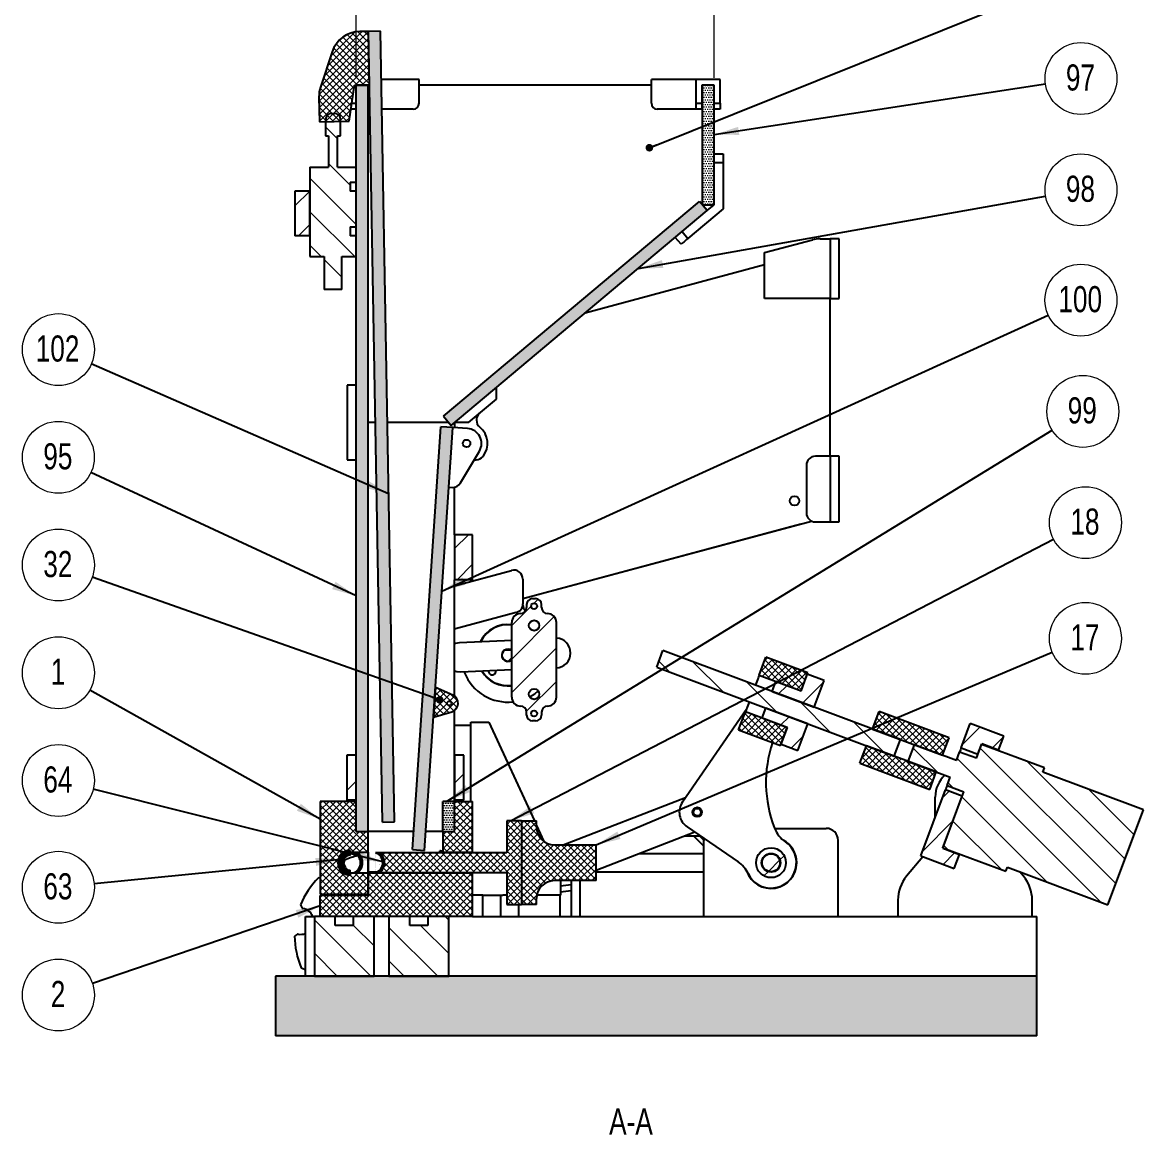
# Model space of a CAD drawing. Header units: millimetres. Extents: x 2 to 839, y 2 to 592.
# Drawn here: x 349 to 499.3, y 193.7 to 342.8 of the extents above; entities that cross this region are included whole.
import ezdxf

# ---------------------------------------------------------------- set-up
doc = ezdxf.new("R2010")
doc.units = ezdxf.units.MM
doc.styles.add('SLDTEXTSTYLE0', font='TXT', dxfattribs={"width": 0.75})
doc.dimstyles.new('SLDDIMSTYLE0', dxfattribs={"dimtxt": 0.18, "dimasz": 1.016, "dimexe": 0, "dimexo": 0.0625, "dimgap": 0, "dimtad": 0, "dimtih": 1, "dimtoh": 1, "dimdec": 0, "dimrnd": 1e-09, "dimzin": 0, "dimdsep": 46, "dimtxsty": 'Standard', "dimblk1": 'DOT', "dimblk2": 'DOT', "dimsah": 1, "dimcen": 0.09, "dimadec": 0, "dimazin": 0, "dimtfac": 1.016, "dimtdec": 0, "dimtofl": 0, "dimtmove": 0, "dimatfit": 3, "dimldrblk": 'DOT', "dimfxl": 1, "dimfrac": 2, "dimtolj": 1, "dimtzin": 0, "dimarcsym": 0})
doc.dimstyles.new('SLDDIMSTYLE1', dxfattribs={"dimtxt": 0.18, "dimasz": 3.302, "dimexe": 0, "dimexo": 0.0625, "dimgap": 0, "dimtad": 0, "dimtih": 1, "dimtoh": 1, "dimdec": 0, "dimrnd": 1e-09, "dimzin": 0, "dimdsep": 46, "dimtxsty": 'Standard', "dimsah": 1, "dimcen": 0.09, "dimadec": 0, "dimazin": 0, "dimtfac": 3.302, "dimtdec": 0, "dimtofl": 0, "dimtmove": 0, "dimatfit": 3, "dimfxl": 1, "dimfrac": 2, "dimtolj": 1, "dimtzin": 0, "dimarcsym": 0})
doc.dimstyles.new('SLDDIMSTYLE2', dxfattribs={"dimtxt": 3.5, "dimasz": 3.302, "dimexe": 0, "dimexo": 0.0625, "dimgap": 0.875, "dimtad": 1, "dimdec": 1, "dimlfac": 2.5, "dimrnd": 1e-09, "dimzin": 12, "dimdsep": 46, "dimtxsty": 'SLDTEXTSTYLE0', "dimsah": 1, "dimcen": 0.09, "dimadec": 0, "dimazin": 3, "dimtfac": 1, "dimtdec": 1, "dimtofl": 0, "dimtmove": 0, "dimatfit": 3, "dimfxl": 1, "dimfrac": 2, "dimtolj": 1, "dimtzin": 12, "dimarcsym": 0})

# ---------------------------------------------------------------- blocks, each defined once
blk = doc.blocks.new('_D_12')
at = {"color": 7, "linetype": 'Continuous', "lineweight": 18}
for p, q in [((393.75, 335.35), (393.75, 352.61)), ((393.75, 351.61), (441.75, 351.61)), ((441.75, 335.35), (441.75, 352.61))]:
    blk.add_line(p, q, dxfattribs=at)
for points in [[(393.75, 351.61), (397.05, 351.1), (397.05, 352.12)], [(441.75, 351.61), (438.45, 352.12), (438.45, 351.1)]]:
    blk.add_solid(points, dxfattribs=at)
at = {"color": 7, "linetype": 'Continuous', "lineweight": 18, "insert": (410.66, 356.12), "char_height": 3.5, "attachment_point": 1, "style": 'SLDTEXTSTYLE0'}
blk.add_mtext('120', dxfattribs=at)
blk = doc.blocks.new('SW_NOTE_51')
at = {"color": 0, "linetype": 'Continuous', "lineweight": 0}
blk.add_circle((-4.2, 2.35), 4.82, dxfattribs=at)
at = {"color": 0, "linetype": 'Continuous', "lineweight": 0, "insert": (-4.24, 4.24), "char_height": 3.5, "attachment_point": 2, "style": 'SLDTEXTSTYLE0'}
blk.add_mtext('1', dxfattribs=at)
blk = doc.blocks.new('SW_NOTE_52')
at = {"color": 0, "linetype": 'Continuous', "lineweight": 0}
blk.add_circle((-4.56, -1.55), 4.82, dxfattribs=at)
at = {"color": 0, "linetype": 'Continuous', "lineweight": 0, "insert": (-4.6, 0.34), "char_height": 3.5, "attachment_point": 2, "style": 'SLDTEXTSTYLE0'}
blk.add_mtext('2', dxfattribs=at)
blk = doc.blocks.new('SW_NOTE_53')
at = {"color": 0, "linetype": 'Continuous', "lineweight": 0}
blk.add_circle((-4.54, 1.61), 4.82, dxfattribs=at)
at = {"color": 0, "linetype": 'Continuous', "lineweight": 0, "insert": (-4.61, 3.49), "char_height": 3.5, "attachment_point": 2, "style": 'SLDTEXTSTYLE0'}
blk.add_mtext('32', dxfattribs=at)
blk = doc.blocks.new('_Dot')
at = {"color": 0, "linetype": 'ByBlock', "lineweight": -2}
blk.add_line((-0.5, 0), (-1, 0), dxfattribs=at)
at = {"color": 0, "linetype": 'ByBlock', "const_width": 0.5}
blk.add_lwpolyline([(-0.25, 0, 1), (0.25, 0, 1)], format="xyb", close=True, dxfattribs=at)
blk = doc.blocks.new('SW_NOTE_54')
at = {"color": 0, "linetype": 'Continuous', "lineweight": 0}
blk.add_circle((-4.79, -0.47), 4.82, dxfattribs=at)
at = {"color": 0, "linetype": 'Continuous', "lineweight": 0, "insert": (-4.86, 1.41), "char_height": 3.5, "attachment_point": 2, "style": 'SLDTEXTSTYLE0'}
blk.add_mtext('63', dxfattribs=at)
blk = doc.blocks.new('SW_NOTE_55')
at = {"color": 0, "linetype": 'Continuous', "lineweight": 0}
blk.add_circle((-4.67, 1.17), 4.82, dxfattribs=at)
at = {"color": 0, "linetype": 'Continuous', "lineweight": 0, "insert": (-4.74, 3.06), "char_height": 3.5, "attachment_point": 2, "style": 'SLDTEXTSTYLE0'}
blk.add_mtext('64', dxfattribs=at)
blk = doc.blocks.new('SW_NOTE_56')
at = {"color": 0, "linetype": 'Continuous', "lineweight": 0}
blk.add_circle((4.11, 2.52), 4.82, dxfattribs=at)
at = {"color": 0, "linetype": 'Continuous', "lineweight": 0, "insert": (4.04, 4.41), "char_height": 3.5, "attachment_point": 2, "style": 'SLDTEXTSTYLE0'}
blk.add_mtext('99', dxfattribs=at)
blk = doc.blocks.new('SW_NOTE_57')
at = {"color": 0, "linetype": 'Continuous', "lineweight": 0}
blk.add_circle((4.38, 2), 4.82, dxfattribs=at)
at = {"color": 0, "linetype": 'Continuous', "lineweight": 0, "insert": (4.28, 3.88), "char_height": 3.5, "attachment_point": 2, "style": 'SLDTEXTSTYLE0'}
blk.add_mtext('100', dxfattribs=at)
blk = doc.blocks.new('SW_NOTE_58')
at = {"color": 0, "linetype": 'Continuous', "lineweight": 0}
blk.add_circle((4.76, 0.73), 4.82, dxfattribs=at)
at = {"color": 0, "linetype": 'Continuous', "lineweight": 0, "insert": (4.69, 2.62), "char_height": 3.5, "attachment_point": 2, "style": 'SLDTEXTSTYLE0'}
blk.add_mtext('97', dxfattribs=at)
blk = doc.blocks.new('SW_NOTE_59')
at = {"color": 0, "linetype": 'Continuous', "lineweight": 0}
blk.add_circle((4.74, 0.84), 4.82, dxfattribs=at)
at = {"color": 0, "linetype": 'Continuous', "lineweight": 0, "insert": (4.67, 2.73), "char_height": 3.5, "attachment_point": 2, "style": 'SLDTEXTSTYLE0'}
blk.add_mtext('98', dxfattribs=at)
blk = doc.blocks.new('SW_NOTE_60')
at = {"color": 0, "linetype": 'Continuous', "lineweight": 0}
blk.add_circle((-4.37, 2.03), 4.82, dxfattribs=at)
at = {"color": 0, "linetype": 'Continuous', "lineweight": 0, "insert": (-4.44, 3.92), "char_height": 3.5, "attachment_point": 2, "style": 'SLDTEXTSTYLE0'}
blk.add_mtext('95', dxfattribs=at)
blk = doc.blocks.new('SW_NOTE_61')
at = {"color": 0, "linetype": 'Continuous', "lineweight": 0}
blk.add_circle((-4.41, 1.93), 4.82, dxfattribs=at)
at = {"color": 0, "linetype": 'Continuous', "lineweight": 0, "insert": (-4.52, 3.82), "char_height": 3.5, "attachment_point": 2, "style": 'SLDTEXTSTYLE0'}
blk.add_mtext('102', dxfattribs=at)
blk = doc.blocks.new('SW_NOTE_121')
at = {"color": 0, "linetype": 'Continuous', "lineweight": 0}
blk.add_circle((4.44, 1.87), 4.82, dxfattribs=at)
at = {"color": 0, "linetype": 'Continuous', "lineweight": 0, "insert": (4.37, 3.76), "char_height": 3.5, "attachment_point": 2, "style": 'SLDTEXTSTYLE0'}
blk.add_mtext('17', dxfattribs=at)
blk = doc.blocks.new('SW_NOTE_122')
at = {"color": 0, "linetype": 'Continuous', "lineweight": 0}
blk.add_circle((4.28, 2.22), 4.82, dxfattribs=at)
at = {"color": 0, "linetype": 'Continuous', "lineweight": 0, "insert": (4.21, 4.11), "char_height": 3.5, "attachment_point": 2, "style": 'SLDTEXTSTYLE0'}
blk.add_mtext('18', dxfattribs=at)

msp = doc.modelspace()

# ---------------------------------------------------------------- hatches: boundary and pattern name
at = {"linetype": 'Continuous', "lineweight": 18}
h = msp.add_hatch(dxfattribs=at)
h.set_pattern_fill('ANSI37', scale=0.2, style=0)
edge = h.paths.add_edge_path(flags=0)
edge.add_line((392.83, 329.532), (393.546, 334.346))
edge.add_line((393.546, 334.346), (395.546, 334.381))
edge.add_line((395.546, 334.381), (395.42, 341.579))
edge.add_line((395.42, 341.579), (394.258, 341.559))
edge.add_arc((394.328, 337.56), 4, 91, 161.70995)
edge.add_line((390.53, 338.815), (388.974, 334.107))
edge.add_arc((392.772, 332.852), 4, 161.70995, 181)
edge.add_line((388.773, 332.782), (388.831, 329.463))
edge.add_line((388.831, 329.463), (392.83, 329.532))
h = msp.add_hatch(dxfattribs=at)
h.set_pattern_fill('DOTS', scale=0.2, style=0)
h.paths.add_polyline_path([(395.42, 341.579), (397.27, 235.596), (398.87, 235.624), (397.02, 341.607)], flags=0)
h = msp.add_hatch(dxfattribs=at)
h.set_pattern_fill('DOTS', scale=0.2, style=0)
h.paths.add_polyline_path([(393.751, 334.349), (393.751, 234.349), (395.351, 234.349), (395.351, 334.349)], flags=0)
h = msp.add_hatch(dxfattribs=at)
h.set_pattern_fill('DOTS', scale=0.2, style=0)
h.paths.add_polyline_path([(440.151, 334.349), (440.151, 318.349), (441.751, 318.349), (441.751, 334.349)], flags=0)
h = msp.add_hatch(dxfattribs=at)
h.set_pattern_fill('ANSI31', angle=90, style=0)
edge = h.paths.add_edge_path(flags=0)
edge.add_line((392.951, 314.183), (392.951, 315.383))
edge.add_line((392.951, 315.383), (393.751, 315.383))
edge.add_line((393.751, 315.383), (393.751, 320.183))
edge.add_line((393.751, 320.183), (392.951, 320.183))
edge.add_line((392.951, 320.183), (392.951, 321.383))
edge.add_line((392.951, 321.383), (393.751, 321.383))
edge.add_line((393.751, 321.383), (393.751, 323.383))
edge.add_line((393.751, 323.383), (391.251, 323.383))
edge.add_line((391.251, 323.383), (391.251, 327.583))
edge.add_line((391.251, 327.583), (391.651, 327.583))
edge.add_line((391.651, 327.583), (391.651, 329.783))
edge.add_arc((390.851, 329.783), 0.8, 0, 90)
edge.add_line((390.851, 330.583), (390.451, 330.583))
edge.add_arc((390.451, 329.783), 0.8, 90, 180)
edge.add_line((389.651, 329.783), (389.651, 327.583))
edge.add_line((389.651, 327.583), (390.051, 327.583))
edge.add_line((390.051, 327.583), (390.051, 323.383))
edge.add_line((390.051, 323.383), (387.551, 323.383))
edge.add_line((387.551, 323.383), (387.551, 311.383))
edge.add_line((387.551, 311.383), (389.451, 311.383))
edge.add_line((389.451, 311.383), (389.451, 306.983))
edge.add_line((389.451, 306.983), (391.851, 306.983))
edge.add_line((391.851, 306.983), (391.851, 311.383))
edge.add_line((391.851, 311.383), (393.751, 311.383))
edge.add_line((393.751, 311.383), (393.751, 314.183))
edge.add_line((393.751, 314.183), (392.951, 314.183))
h = msp.add_hatch(dxfattribs=at)
h.set_pattern_fill('ANSI31', style=0)
h.paths.add_polyline_path([(385.551, 314.175), (387.551, 314.175), (387.551, 320.175), (385.551, 320.175)], flags=0)
h = msp.add_hatch(dxfattribs=at)
h.set_pattern_fill('DOTS', scale=0.2, style=0)
h.paths.add_polyline_path([(439.783, 318.787), (405.464, 289.99), (406.493, 288.764), (440.812, 317.561)], flags=0)
h = msp.add_hatch(dxfattribs=at)
h.set_pattern_fill('DOTS', scale=0.2, style=0)
h.paths.add_polyline_path([(405.092, 288.584), (401.314, 231.909), (402.911, 231.803), (406.688, 288.477)], flags=0)
h = msp.add_hatch(dxfattribs=at)
h.set_pattern_fill('ANSI31', style=0)
h.paths.add_polyline_path([(406.951, 268.084), (409.351, 268.084), (409.351, 274.084), (406.951, 274.084)], flags=0)
h = msp.add_hatch(dxfattribs=at)
h.set_pattern_fill('ANSI31', style=0)
edge = h.paths.add_edge_path(flags=0)
edge.add_arc((417.398, 249.949), 0.8, 180, 270)
edge.add_line((417.398, 249.149), (417.798, 249.149))
edge.add_arc((417.798, 249.949), 0.8, 270, 360)
edge.add_line((418.598, 249.949), (418.598, 250.349))
edge.add_arc((419.398, 250.349), 0.8, 90, 180, ccw=False)
edge.add_arc((419.398, 252.349), 1.2, 270, 360)
edge.add_line((420.598, 252.349), (420.598, 262.349))
edge.add_arc((419.398, 262.349), 1.2, 0, 90)
edge.add_arc((419.398, 264.349), 0.8, 180, 270, ccw=False)
edge.add_line((418.598, 264.349), (418.598, 264.749))
edge.add_arc((417.798, 264.749), 0.8, 0, 90)
edge.add_line((417.798, 265.549), (417.398, 265.549))
edge.add_arc((417.398, 264.749), 0.8, 90, 180)
edge.add_line((416.598, 264.749), (416.598, 264.349))
edge.add_arc((415.798, 264.349), 0.8, 270, 360, ccw=False)
edge.add_arc((415.798, 262.349), 1.2, 90, 180)
edge.add_line((414.598, 262.349), (414.598, 252.349))
edge.add_arc((415.798, 252.349), 1.2, 180, 270)
edge.add_arc((415.798, 250.349), 0.8, 0, 90, ccw=False)
edge.add_line((416.598, 250.349), (416.598, 249.949))
edge = h.paths.add_edge_path(flags=0)
edge.add_arc((417.598, 261.949), 0.7, 0, 360)
edge = h.paths.add_edge_path(flags=0)
edge.add_arc((417.598, 250.149), 0.4, 0, 360)
edge = h.paths.add_edge_path(flags=0)
edge.add_arc((417.598, 264.549), 0.4, 0, 360)
edge = h.paths.add_edge_path(flags=0)
edge.add_arc((417.598, 252.749), 0.7, 0, 360)
h = msp.add_hatch(dxfattribs=at)
h.set_pattern_fill('ANSI31', angle=90, style=0)
h.paths.add_polyline_path([(434.87, 258.596), (434.028, 256.348), (465.868, 244.423), (466.71, 246.67)], flags=0)
h = msp.add_hatch(dxfattribs=at)
h.set_pattern_fill('ANSI37', scale=0.2, style=0)
h.paths.add_polyline_path([(453.38, 253.201), (454.278, 255.598), (448.66, 257.702), (447.762, 255.305)], flags=0)
h = msp.add_hatch(dxfattribs=at)
h.set_pattern_fill('ANSI31', style=0)
h.paths.add_polyline_path([(455.123, 251.01), (456.456, 254.569), (454.208, 255.411), (453.366, 253.163), (449.995, 254.426), (449.504, 253.115)], flags=0)
h = msp.add_hatch(dxfattribs=at)
h.set_pattern_fill('ANSI37', scale=0.2, style=0)
edge = h.paths.add_edge_path(flags=0)
edge.add_line((406.711, 252.612), (404.366, 253.642))
edge.add_line((404.366, 253.642), (404.1, 249.651))
edge.add_line((404.1, 249.651), (406.561, 250.36))
edge.add_arc((406.229, 251.513), 1.2, 286.08275, 426.29093)
edge = h.paths.add_edge_path(flags=0)
edge.add_arc((406.229, 251.513), 0.3, 0, 360)
h = msp.add_hatch(dxfattribs=at)
h.set_pattern_fill('ANSI37', scale=0.2, style=0)
h.paths.add_polyline_path([(445.91, 250.36), (445.012, 247.963), (450.631, 245.859), (451.529, 248.256)], flags=0)
h = msp.add_hatch(dxfattribs=at)
h.set_pattern_fill('ANSI31', style=0)
h.paths.add_polyline_path([(451.543, 248.293), (450.701, 246.046), (452.948, 245.204), (454.281, 248.763), (448.662, 250.867), (448.171, 249.556)], flags=0)
h = msp.add_hatch(dxfattribs=at)
h.set_pattern_fill('ANSI37', scale=0.2, style=0)
h.paths.add_polyline_path([(472.329, 244.566), (473.206, 246.907), (463.841, 250.415), (462.964, 248.073)], flags=0)
h = msp.add_hatch(dxfattribs=at)
h.set_pattern_fill('ANSI31', style=0)
h.paths.add_polyline_path([(477.6, 246.094), (479.847, 245.253), (480.549, 247.125), (476.054, 248.809), (474.833, 245.55), (477.08, 244.708)], flags=0)
h = msp.add_hatch(dxfattribs=at)
h.set_pattern_fill('ANSI37', scale=0.2, style=0)
h.paths.add_polyline_path([(462.122, 245.826), (461.245, 243.485), (470.61, 239.977), (471.487, 242.318)], flags=0)
h = msp.add_hatch(dxfattribs=at)
h.set_pattern_fill('ANSI31', angle=90, style=0)
h.paths.add_polyline_path([(481.019, 229.565), (494.504, 224.514), (499.274, 237.25), (485.789, 242.301), (486, 242.863), (477.571, 246.019), (476.87, 244.146), (474.622, 244.988), (474.202, 243.864), (468.583, 245.969), (467.741, 243.721), (473.36, 241.617), (472.939, 240.493), (475.186, 239.651), (472.38, 232.16), (480.809, 229.003)], flags=0)
h = msp.add_hatch(dxfattribs=at)
h.set_pattern_fill('ANSI31', style=0)
h.paths.add_polyline_path([(393.711, 244.55), (392.511, 244.55), (392.511, 238.55), (393.711, 238.55)], flags=0)
h = msp.add_hatch(dxfattribs=at)
h.set_pattern_fill('ANSI31', style=0)
h.paths.add_polyline_path([(406.991, 238.55), (408.191, 238.55), (408.191, 244.55), (406.991, 244.55)], flags=0)
h = msp.add_hatch(dxfattribs=at)
h.set_pattern_fill('ANSI31', style=0)
h.paths.add_polyline_path([(469.403, 231.054), (473.898, 229.37), (474.6, 231.243), (472.352, 232.085), (474.976, 239.09), (472.728, 239.931)], flags=0)
h = msp.add_hatch(dxfattribs=at)
h.set_pattern_fill('ANSI37', scale=0.2, style=0)
edge = h.paths.add_edge_path(flags=0)
edge.add_arc((392.951, 230.149), 1.66, 90, 270, ccw=False)
edge.add_line((392.951, 231.809), (392.951, 231.549))
edge.add_line((392.951, 231.549), (395.351, 231.549))
edge.add_line((395.351, 231.549), (395.351, 234.349))
edge.add_line((395.351, 234.349), (393.751, 234.349))
edge.add_line((393.751, 234.349), (393.751, 238.349))
edge.add_line((393.751, 238.349), (388.951, 238.349))
edge.add_line((388.951, 238.349), (388.951, 225.949))
edge.add_line((388.951, 225.949), (395.351, 225.949))
edge.add_line((395.351, 225.949), (395.351, 228.749))
edge.add_line((395.351, 228.749), (392.951, 228.749))
edge.add_line((392.951, 228.749), (392.951, 228.489))
h = msp.add_hatch(dxfattribs=at)
h.set_pattern_fill('ANSI37', scale=0.2, style=0)
h.paths.add_polyline_path([(405.351, 234.349), (405.351, 231.549), (409.351, 231.549), (409.351, 238.349), (406.951, 238.349), (406.951, 234.349)], flags=0)
h = msp.add_hatch(dxfattribs=at)
h.set_pattern_fill('DOTS', scale=0.2, style=0)
h.paths.add_polyline_path([(405.351, 238.349), (405.351, 234.349), (406.951, 234.349), (406.951, 238.349)], flags=0)
h = msp.add_hatch(dxfattribs=at)
h.set_pattern_fill('ANSI37', scale=0.2, style=0)
edge = h.paths.add_edge_path(flags=0)
edge.add_line((413.927, 231.469), (396.9, 231.469))
edge.add_arc((395.927, 230.149), 1.64, -53.59848, 53.59848, ccw=False)
edge.add_line((396.9, 228.829), (413.927, 228.829))
edge.add_line((413.927, 228.829), (413.927, 224.549))
edge.add_line((413.927, 224.549), (415.927, 224.549))
edge.add_line((415.927, 224.549), (415.927, 235.749))
edge.add_line((415.927, 235.749), (413.927, 235.749))
edge.add_line((413.927, 235.749), (413.927, 231.469))
h = msp.add_hatch(dxfattribs=at)
h.set_pattern_fill('ANSI37', scale=0.2, style=0)
edge = h.paths.add_edge_path(flags=0)
edge.add_line((415.927, 224.549), (417.927, 224.549))
edge.add_line((417.927, 224.549), (417.927, 225.349))
edge.add_arc((420.327, 225.349), 2.4, 90, 180, ccw=False)
edge.add_line((420.327, 227.749), (425.927, 227.749))
edge.add_line((425.927, 227.749), (425.927, 232.549))
edge.add_line((425.927, 232.549), (420.327, 232.549))
edge.add_arc((420.327, 234.949), 2.4, 180, 270, ccw=False)
edge.add_line((417.927, 234.949), (417.927, 235.749))
edge.add_line((417.927, 235.749), (415.927, 235.749))
edge.add_line((415.927, 235.749), (415.927, 224.549))
h = msp.add_hatch(dxfattribs=at)
h.set_pattern_fill('ANSI31', scale=0.03333333, style=0)
edge = h.paths.add_edge_path(flags=0)
edge.add_arc((392.951, 230.149), 1.6, 90, 270)
edge.add_line((392.951, 228.549), (392.951, 228.749))
edge.add_arc((392.951, 230.149), 1.4, 90, 270, ccw=False)
edge.add_line((392.951, 231.549), (392.951, 231.749))
h = msp.add_hatch(dxfattribs=at)
h.set_pattern_fill('ANSI31', scale=0.03333333, style=0)
edge = h.paths.add_edge_path(flags=0)
edge.add_arc((395.927, 230.149), 1.4, -73.16502, 73.16502, ccw=False)
edge.add_line((396.333, 228.809), (396.801, 228.809))
edge.add_arc((395.927, 230.149), 1.6, 303.12294, 416.87706)
edge.add_line((396.801, 231.489), (396.333, 231.489))
h = msp.add_hatch(dxfattribs=at)
h.set_pattern_fill('ANSI31', style=0)
edge = h.paths.add_edge_path(flags=0)
edge.add_arc((449.351, 230.149), 2, 0, 360)
edge = h.paths.add_edge_path(flags=0)
edge.add_arc((449.351, 230.149), 1.26, 0, 360)
h = msp.add_hatch(dxfattribs=at)
h.set_pattern_fill('ANSI31', style=0)
edge = h.paths.add_edge_path(flags=0)
edge.add_arc((392.951, 230.149), 1, 90, 270, ccw=False)
edge.add_line((392.951, 231.149), (392.951, 231.349))
edge.add_arc((392.951, 230.149), 1.2, 90, 270)
edge.add_line((392.951, 228.949), (392.951, 229.149))
h = msp.add_hatch(dxfattribs=at)
h.set_pattern_fill('ANSI31', style=0)
edge = h.paths.add_edge_path(flags=0)
edge.add_arc((449.351, 230.149), 1.2, 0, 360)
h = msp.add_hatch(dxfattribs=at)
h.set_pattern_fill('ANSI37', scale=0.2, style=0)
h.paths.add_polyline_path([(388.951, 222.949), (409.351, 222.949), (409.351, 228.749), (395.351, 228.749), (395.351, 225.749), (388.951, 225.749)], flags=0)
h = msp.add_hatch(dxfattribs=at)
h.set_pattern_fill('ANSI31', angle=90, style=0)
h.paths.add_polyline_path([(388.151, 214.949), (396.151, 214.949), (396.151, 222.949), (393.351, 222.949), (393.351, 221.753), (390.951, 221.753), (390.951, 222.949), (388.151, 222.949)], flags=0)
h = msp.add_hatch(dxfattribs=at)
h.set_pattern_fill('ANSI31', angle=90, style=0)
h.paths.add_polyline_path([(398.151, 214.949), (406.151, 214.949), (406.151, 222.949), (403.351, 222.949), (403.351, 221.753), (400.951, 221.753), (400.951, 222.949), (398.151, 222.949)], flags=0)
h = msp.add_hatch(dxfattribs=at)
h.set_pattern_fill('Isolierung (Gebäude)', scale=0.2, style=0, pattern_type=2)
h.set_pattern_definition([(0, (-0.2857, 0), (2, 2), [0.571428, -1.428572]), (134.99997, (0.7143, -0.4286), (-2, 1e-06), [0.606091, -2.222336]), (270, (0.7143, -0.4286), (2, -2), [0.35714, -1.64286]), (225, (0.7143, -0.7857), (4e-07, -2), [0.606091, -2.222336]), (315, (-0.7143, -0.7857), (2, -3e-07), [0.606091, -2.222336]), (225, (-0.2857, 0), (4e-07, -2), [0.606091, -2.222336]), (270, (-0.7143, -0.4286), (2, -2), [0.35714, -1.64286]), (270, (0.2857, -1.2143), (2, -2), [0.35714, -1.64286]), (270, (-0.2857, -1.2143), (2, -2), [0.35714, -1.64286]), (225, (-0.2857, -1.5714), (4e-07, -2), [0.606091, -2.222336]), (315, (0.2857, -1.5714), (2, -3e-07), [0.606091, -2.222336]), (0, (0.7143, -2), (2, 2), [0.571428, -1.428572])])
h.paths.add_polyline_path([(484.951, 206.949), (484.951, 214.949), (382.951, 214.949), (382.951, 206.949)], flags=0)

# ---------------------------------------------------------------- linework, layer by layer
at = {"color": 7, "linetype": 'Continuous', "lineweight": 25}
for p, q in [((395.42, 341.579), (394.258, 341.559)), ((397.02, 341.607), (395.42, 341.579)), ((397.27, 235.596), (395.42, 341.579)), ((395.546, 334.381), (395.42, 341.579)), ((398.87, 235.624), (397.02, 341.607)), ((390.53, 338.815), (388.974, 334.107)), ((402.191, 335.149), (397.133, 335.149)), ((402.191, 331.949), (402.191, 335.149)), ((433.311, 331.949), (433.311, 335.149)), ((439.311, 335.149), (433.311, 335.149)), ((439.311, 331.949), (439.311, 335.149)), ((442.511, 335.149), (439.311, 335.149)), ((442.511, 331.949), (442.511, 335.149)), ((392.83, 329.532), (393.546, 334.346)), ((393.546, 334.346), (395.546, 334.381)), ((395.351, 334.349), (393.751, 334.349)), ((393.751, 234.349), (393.751, 334.349)), ((395.351, 234.349), (395.351, 334.349)), ((395.431, 334.349), (395.351, 334.349)), ((395.431, 334.349), (395.431, 331.949)), ((433.311, 334.349), (402.191, 334.349)), ((440.151, 334.349), (440.071, 334.349)), ((440.071, 334.349), (440.071, 331.949)), ((441.751, 334.349), (440.151, 334.349)), ((440.151, 318.349), (440.151, 334.349)), ((441.751, 318.349), (441.751, 334.349)), ((388.773, 332.782), (388.831, 329.463)), ((390.451, 330.583), (390.851, 330.583)), ((393.751, 331.149), (393.07, 331.149)), ((395.431, 331.149), (395.431, 331.949)), ((395.602, 331.149), (395.431, 331.149)), ((401.391, 331.149), (397.202, 331.149)), ((439.311, 331.149), (434.111, 331.149)), ((439.311, 331.949), (440.071, 331.949)), ((439.311, 331.149), (439.311, 331.949)), ((440.071, 331.149), (439.311, 331.149)), ((440.071, 331.949), (440.071, 331.149)), ((441.751, 331.949), (442.511, 331.949)), ((442.511, 331.149), (441.751, 331.149)), ((442.511, 331.949), (442.511, 331.149)), ((388.831, 329.463), (392.83, 329.532)), ((389.651, 329.783), (389.651, 327.583)), ((391.651, 327.583), (391.651, 329.783)), ((389.651, 327.583), (390.051, 327.583)), ((390.051, 327.583), (390.051, 323.383)), ((391.251, 327.583), (391.651, 327.583)), ((391.251, 323.383), (391.251, 327.583)), ((441.751, 325.174), (442.951, 325.174)), ((442.951, 325.174), (442.951, 323.974)), ((387.551, 323.383), (387.551, 311.383)), ((387.551, 323.383), (390.051, 323.383)), ((391.251, 323.383), (393.751, 323.383)), ((393.751, 321.383), (393.751, 323.383)), ((442.951, 323.974), (441.751, 323.974)), ((442.951, 323.974), (442.951, 317.79)), ((385.551, 320.175), (385.551, 314.175)), ((387.551, 320.175), (385.551, 320.175)), ((387.551, 314.175), (387.551, 320.175)), ((392.951, 321.383), (393.751, 321.383)), ((392.951, 321.383), (392.951, 320.183)), ((393.751, 320.183), (392.951, 320.183)), ((393.751, 315.383), (393.751, 320.183)), ((405.464, 289.99), (439.783, 318.787)), ((440.812, 317.561), (439.783, 318.787)), ((406.493, 288.764), (440.812, 317.561)), ((442.951, 317.79), (438.213, 313.814)), ((440.151, 318.349), (441.751, 318.349)), ((440.812, 317.561), (441.751, 318.349)), ((387.551, 314.175), (385.551, 314.175)), ((392.951, 315.383), (393.751, 315.383)), ((392.951, 315.383), (392.951, 314.183)), ((393.751, 314.183), (392.951, 314.183)), ((393.751, 311.383), (393.751, 314.183)), ((437.442, 314.734), (438.213, 313.814)), ((437.294, 313.043), (436.522, 313.962)), ((448.495, 311.925), (454.896, 313.64)), ((455.931, 313.776), (457.295, 313.776)), ((457.295, 313.776), (457.295, 305.776)), ((458.495, 313.776), (457.295, 313.776)), ((458.495, 305.776), (458.495, 313.776)), ((387.551, 311.383), (389.451, 311.383)), ((389.451, 311.383), (389.451, 306.983)), ((391.851, 311.383), (393.751, 311.383)), ((391.851, 306.983), (391.851, 311.383)), ((448.495, 305.776), (448.495, 311.925)), ((448.495, 310.268), (424.438, 303.822)), ((391.851, 306.983), (389.451, 306.983)), ((457.295, 305.776), (448.495, 305.776)), ((457.295, 305.776), (458.495, 305.776)), ((457.295, 284.626), (457.295, 305.776)), ((392.551, 294.149), (392.551, 284.149)), ((393.751, 294.149), (392.551, 294.149)), ((412.551, 292.281), (412.551, 293.848)), ((408.817, 289.149), (412.551, 292.281)), ((405.464, 289.99), (406.493, 288.764)), ((396.335, 289.149), (395.351, 289.149)), ((406.171, 289.149), (397.935, 289.149)), ((401.314, 231.909), (405.092, 288.584)), ((402.911, 231.803), (406.688, 288.477)), ((406.688, 288.477), (405.092, 288.584)), ((408.684, 288.344), (406.688, 288.477)), ((408.817, 289.149), (406.951, 289.149)), ((406.951, 289.149), (406.951, 288.46)), ((392.551, 284.149), (393.751, 284.149)), ((407.73, 281.049), (410.27, 285.327)), ((409.57, 284.149), (409.816, 284.149)), ((457.295, 284.626), (455.295, 284.626)), ((457.295, 284.626), (457.295, 275.826)), ((458.495, 284.626), (457.295, 284.626)), ((458.495, 275.826), (458.495, 284.626)), ((454.095, 283.426), (454.095, 277.026)), ((406.156, 280.495), (406.618, 280.464)), ((406.951, 274.084), (406.951, 280.488)), ((416.095, 265.587), (454.767, 275.949)), ((416.095, 265.547), (453.325, 275.562)), ((455.295, 275.826), (457.295, 275.826)), ((457.295, 275.826), (458.495, 275.826)), ((406.951, 274.084), (406.951, 268.084)), ((409.351, 274.084), (406.951, 274.084)), ((409.351, 268.084), (409.351, 274.084)), ((406.951, 267.278), (414.584, 269.323)), ((409.351, 268.084), (406.951, 268.084)), ((406.951, 252.472), (406.951, 268.084)), ((416.095, 268.164), (416.095, 264.851)), ((416.598, 264.749), (416.598, 264.349)), ((417.398, 265.549), (417.798, 265.549)), ((418.598, 264.349), (418.598, 264.749)), ((415.206, 263.692), (407.064, 261.51)), ((407.064, 261.51), (406.951, 261.474)), ((414.598, 252.349), (414.598, 262.349)), ((420.598, 252.349), (420.598, 262.349)), ((407.612, 259.681), (414.598, 259.993)), ((413.572, 258.626), (414.557, 258.67)), ((414.557, 258.67), (414.598, 258.641)), ((434.028, 256.348), (434.87, 258.596)), ((466.71, 246.67), (434.87, 258.596)), ((414.598, 257.624), (414.147, 257.171)), ((447.762, 255.305), (448.66, 257.702)), ((454.278, 255.598), (448.66, 257.702)), ((414.598, 255.989), (407.791, 255.685)), ((408.224, 255.704), (408.263, 255.618)), ((434.028, 256.348), (465.868, 244.423)), ((453.38, 253.201), (454.278, 255.598)), ((447.762, 255.305), (453.38, 253.201)), ((449.504, 253.115), (449.995, 254.426)), ((453.366, 253.163), (449.995, 254.426)), ((453.366, 253.163), (454.208, 255.411)), ((456.456, 254.569), (454.208, 255.411)), ((455.123, 251.01), (456.456, 254.569)), ((404.366, 253.642), (404.1, 249.651)), ((406.711, 252.612), (404.366, 253.642)), ((449.504, 253.115), (455.123, 251.01)), ((404.1, 249.651), (406.561, 250.36)), ((406.951, 238.349), (406.951, 250.555)), ((416.598, 249.949), (416.598, 250.349)), ((418.598, 250.349), (418.598, 249.949)), ((437.479, 238.299), (446.091, 250.843)), ((445.012, 247.963), (445.91, 250.36)), ((451.529, 248.256), (445.91, 250.36)), ((448.171, 249.556), (448.662, 250.867)), ((448.171, 249.556), (451.543, 248.293)), ((454.281, 248.763), (448.662, 250.867)), ((462.964, 248.073), (463.841, 250.415)), ((473.206, 246.907), (463.841, 250.415)), ((409.135, 248.549), (406.951, 248.549)), ((409.135, 249.005), (411.535, 249.005)), ((409.135, 238.349), (409.135, 249.005)), ((411.535, 249.005), (417.653, 235.749)), ((417.798, 249.149), (417.398, 249.149)), ((445.012, 247.963), (450.631, 245.859)), ((450.631, 245.859), (451.529, 248.256)), ((450.701, 246.046), (451.543, 248.293)), ((452.948, 245.204), (454.281, 248.763)), ((462.964, 248.073), (472.329, 244.566)), ((474.833, 245.55), (476.054, 248.809)), ((480.549, 247.125), (476.054, 248.809)), ((465.868, 244.423), (466.71, 246.67)), ((472.329, 244.566), (473.206, 246.907)), ((479.847, 245.253), (480.549, 247.125)), ((450.701, 246.046), (452.948, 245.204)), ((461.245, 243.485), (462.122, 245.826)), ((471.487, 242.318), (462.122, 245.826)), ((467.741, 243.721), (468.583, 245.969)), ((474.202, 243.864), (468.583, 245.969)), ((474.202, 243.864), (474.622, 244.988)), ((476.87, 244.146), (474.622, 244.988)), ((474.833, 245.55), (477.08, 244.708)), ((476.87, 244.146), (477.571, 246.019)), ((477.08, 244.708), (477.6, 246.094)), ((486, 242.863), (477.571, 246.019)), ((479.847, 245.253), (477.6, 246.094)), ((392.511, 244.55), (392.511, 238.55)), ((393.711, 244.55), (392.511, 244.55)), ((393.711, 244.55), (393.711, 238.55)), ((393.711, 244.55), (393.751, 244.55)), ((406.951, 244.55), (406.991, 244.55)), ((406.991, 238.55), (406.991, 244.55)), ((408.191, 244.55), (406.991, 244.55)), ((408.191, 238.55), (408.191, 244.55)), ((461.245, 243.485), (470.61, 239.977)), ((467.741, 243.721), (473.36, 241.617)), ((470.61, 239.977), (471.487, 242.318)), ((485.789, 242.301), (486, 242.863)), ((499.274, 237.25), (485.789, 242.301)), ((472.939, 240.493), (473.36, 241.617)), ((472.939, 240.493), (475.186, 239.651)), ((421.479, 232.549), (437.899, 238.911)), ((469.403, 231.054), (472.728, 239.931)), ((471.351, 236.252), (471.351, 238.949)), ((472.352, 232.085), (474.976, 239.09)), ((472.38, 232.16), (475.186, 239.651)), ((474.976, 239.09), (472.728, 239.931)), ((388.951, 238.349), (388.951, 225.949)), ((393.751, 238.349), (388.951, 238.349)), ((393.711, 238.55), (392.511, 238.55)), ((393.711, 238.55), (393.751, 238.55)), ((393.751, 234.349), (393.751, 238.349)), ((406.951, 238.349), (405.351, 238.349)), ((405.351, 234.349), (405.351, 238.349)), ((406.951, 238.55), (406.991, 238.55)), ((406.951, 234.349), (406.951, 238.349)), ((406.951, 238.349), (409.351, 238.349)), ((408.191, 238.55), (406.991, 238.55)), ((409.351, 231.549), (409.351, 238.349)), ((494.504, 224.514), (499.274, 237.25)), ((397.27, 235.596), (398.87, 235.624)), ((413.927, 235.749), (413.927, 231.469)), ((415.927, 235.749), (413.927, 235.749)), ((415.927, 235.749), (415.927, 224.549)), ((415.927, 235.749), (417.927, 235.749)), ((417.927, 234.949), (417.927, 235.749)), ((417.927, 235.156), (418.92, 233.005)), ((438.099, 234.962), (444.93, 230.273)), ((449.831, 234.749), (456.751, 234.749)), ((393.751, 234.349), (395.351, 234.349)), ((401.477, 234.349), (395.351, 234.349)), ((395.351, 231.549), (395.351, 234.349)), ((405.351, 234.349), (403.08, 234.349)), ((405.351, 234.349), (406.951, 234.349)), ((405.351, 234.349), (405.351, 231.549)), ((424.562, 233.749), (424.554, 233.741)), ((424.562, 233.749), (424.576, 233.749)), ((439.143, 234.245), (425.927, 229.125)), ((437.863, 233.749), (438.962, 233.749)), ((438.962, 233.749), (439.762, 233.749)), ((440.351, 232.361), (438.962, 233.749)), ((440.351, 233.161), (439.762, 233.749)), ((440.371, 233.403), (440.351, 233.149)), ((440.351, 222.949), (440.351, 233.149)), ((458.351, 222.949), (458.351, 233.149)), ((392.951, 231.809), (392.951, 231.549)), ((392.951, 231.549), (392.951, 231.749)), ((392.951, 231.549), (395.351, 231.549)), ((395.351, 228.949), (395.351, 231.549)), ((395.351, 231.549), (395.351, 228.749)), ((396.801, 231.489), (396.333, 231.489)), ((413.927, 231.469), (396.9, 231.469)), ((401.314, 231.909), (402.911, 231.803)), ((404.951, 231.749), (405.351, 231.749)), ((404.951, 231.469), (404.951, 231.749)), ((405.351, 231.549), (409.351, 231.549)), ((409.351, 231.469), (409.351, 231.549)), ((420.327, 232.549), (425.927, 232.549)), ((425.927, 227.749), (425.927, 232.549)), ((472.352, 232.085), (474.6, 231.243)), ((472.38, 232.16), (480.809, 229.003)), ((392.199, 230.498), (392.037, 230.049)), ((392.037, 230.049), (392.099, 229.959)), ((392.951, 231.149), (392.951, 231.349)), ((440.351, 231.349), (431.668, 231.349)), ((469.701, 230.942), (467.52, 228.343)), ((469.403, 231.054), (473.898, 229.37)), ((473.898, 229.37), (474.6, 231.243)), ((392.377, 228.655), (392.37, 228.616)), ((392.951, 228.949), (392.951, 229.149)), ((392.951, 228.549), (392.951, 228.749)), ((392.951, 228.749), (392.951, 228.489)), ((395.351, 228.749), (392.951, 228.749)), ((395.351, 228.949), (396.648, 228.949)), ((395.351, 228.749), (395.351, 225.749)), ((409.351, 228.749), (395.351, 228.749)), ((395.351, 225.949), (395.351, 228.749)), ((396.333, 228.809), (396.801, 228.809)), ((396.9, 228.829), (413.927, 228.829)), ((396.985, 228.949), (397.045, 228.949)), ((409.351, 228.749), (409.351, 228.829)), ((409.351, 222.949), (409.351, 228.749)), ((413.927, 228.829), (413.927, 224.549)), ((425.927, 228.949), (440.351, 228.949)), ((480.809, 229.003), (481.019, 229.565)), ((481.019, 229.565), (494.504, 224.514)), ((483.181, 228.343), (482.677, 228.944)), ((388.951, 228.062), (388.687, 228.112)), ((425.927, 227.749), (420.327, 227.749)), ((421.135, 227.749), (421.135, 225.805)), ((421.135, 227.042), (422.562, 227.241)), ((422.562, 227.749), (422.562, 222.949)), ((423.762, 222.949), (423.762, 227.749)), ((388.951, 225.949), (395.351, 225.949)), ((388.951, 222.949), (388.951, 225.749)), ((395.351, 225.749), (388.951, 225.749)), ((391.108, 225.749), (391.108, 225.805)), ((395.351, 225.805), (391.108, 225.805)), ((410.708, 225.805), (409.351, 225.805)), ((410.708, 225.805), (413.108, 225.805)), ((413.108, 225.805), (413.108, 222.949)), ((413.108, 225.805), (413.429, 225.805)), ((413.927, 225.805), (413.429, 225.805)), ((421.135, 225.805), (417.971, 225.805)), ((421.108, 222.949), (421.108, 225.805)), ((421.135, 226.234), (422.562, 226.434)), ((386.304, 224.487), (386.507, 224.055)), ((386.507, 224.055), (386.614, 224.035)), ((413.927, 224.549), (415.927, 224.549)), ((417.927, 224.549), (415.927, 224.549)), ((417.927, 224.549), (417.927, 225.349)), ((466.351, 225.129), (466.351, 222.949)), ((484.351, 222.949), (484.351, 225.129)), ((386.951, 214.949), (386.951, 222.949)), ((386.951, 222.949), (388.151, 222.949)), ((388.151, 222.949), (388.151, 214.949)), ((390.951, 222.949), (388.151, 222.949)), ((409.351, 222.949), (388.951, 222.949)), ((390.951, 221.753), (390.951, 222.949)), ((393.351, 222.949), (393.351, 221.753)), ((396.151, 222.949), (393.351, 222.949)), ((396.151, 214.949), (396.151, 222.949)), ((398.151, 222.949), (398.151, 214.949)), ((400.951, 222.949), (398.151, 222.949)), ((400.951, 221.753), (400.951, 222.949)), ((403.351, 222.949), (403.351, 221.753)), ((406.151, 222.949), (403.351, 222.949)), ((406.151, 214.949), (406.151, 222.949)), ((409.351, 222.949), (484.951, 222.949)), ((484.951, 214.949), (484.951, 222.949)), ((393.351, 221.753), (390.951, 221.753)), ((403.351, 221.753), (400.951, 221.753)), ((385.904, 220.586), (385.508, 220.316)), ((385.962, 220.576), (385.904, 220.586)), ((382.951, 214.949), (382.951, 206.949)), ((484.951, 214.949), (382.951, 214.949)), ((386.386, 216.068), (386.835, 215.906)), ((386.835, 215.906), (386.925, 215.968)), ((388.151, 214.949), (396.151, 214.949)), ((398.151, 214.949), (406.151, 214.949)), ((484.951, 206.949), (484.951, 214.949)), ((484.951, 206.949), (382.951, 206.949))]:
    msp.add_line(p, q, dxfattribs=at)
at = {"color": 8, "linetype": 'Continuous', "lineweight": 25}
for p, q in [((393.189, 331.949), (393.751, 331.949)), ((395.431, 331.949), (395.588, 331.949)), ((407.335, 238.55), (407.335, 238.349)), ((410.708, 222.949), (410.708, 225.805)), ((415.508, 224.549), (415.508, 222.949))]:
    msp.add_line(p, q, dxfattribs=at)
at = {"color": 7, "linetype": 'Continuous', "lineweight": 25, "flags": 128}
for points in [[(438.213, 313.814), (438.034, 313.664), (437.861, 313.519), (437.702, 313.386), (437.563, 313.269), (437.449, 313.173), (437.364, 313.102), (437.311, 313.058), (437.294, 313.043)], [(406.951, 259.537), (407.053, 259.575), (407.612, 259.681)], [(407.791, 255.685), (407.224, 255.741), (406.951, 255.829)], [(410.632, 255.812), (410.723, 255.672), (411.219, 255.075)], [(447.762, 255.305), (447.735, 255.233), (447.656, 255.022), (447.529, 254.683), (447.362, 254.237), (447.257, 253.957)], [(416.997, 252.391), (417.68, 252.803), (418.158, 253.17)], [(446.415, 251.709), (446.31, 251.428), (446.143, 250.982), (446.016, 250.644), (445.937, 250.432), (445.91, 250.36)], [(474.833, 245.55), (474.807, 245.48), (474.729, 245.272), (474.622, 244.988)], [(479.847, 245.253), (479.82, 245.179), (479.819, 245.178)], [(472.939, 240.493), (472.833, 240.21), (472.755, 240.002), (472.728, 239.931)], [(393.805, 231.549), (393.973, 231.431), (394.255, 231.143)], [(392.099, 229.959), (392.319, 229.509), (392.365, 229.338)], [(474.628, 231.318), (474.627, 231.316), (474.6, 231.243)], [(392.401, 229.082), (392.404, 229.015), (392.402, 228.861)]]:
    msp.add_lwpolyline(points, dxfattribs=at)
at = {"color": 7, "linetype": 'Continuous', "lineweight": 25}
for centre, radius in [((408.551, 286.349), 0.5), ((452.495, 278.653), 0.64), ((417.598, 264.549), 0.4), ((417.598, 261.949), 0.7), ((417.598, 252.749), 0.7), ((406.229, 251.513), 0.3), ((417.598, 250.149), 0.4), ((439.458, 236.941), 0.64), ((439.458, 236.941), 0.6), ((439.458, 236.941), 0.5), ((449.351, 230.149), 2), ((449.351, 230.149), 1.26), ((449.351, 230.149), 1.24), ((449.351, 230.149), 1.2)]:
    msp.add_circle(centre, radius, dxfattribs=at)
for centre, radius, start, end in [((394.328, 337.56), 4, 91, 161.70995), ((392.772, 332.852), 4, 161.70995, 181), ((390.451, 329.783), 0.8, 90, 180), ((390.851, 329.783), 0.8, 0, 90), ((401.391, 331.949), 0.8, 270, 0), ((434.111, 331.949), 0.8, 180, 270), ((455.931, 309.776), 4, 90, 105), ((411.07, 289.472), 1.2, 130, 231.11242), ((408.551, 286.349), 2.813, 321.67785, 51.11242), ((408.551, 286.349), 2, 329.29857, 86.18684), ((409.816, 285.349), 1.2, 270, 321.67785), ((455.295, 283.426), 1.2, 90, 180), ((406.698, 281.661), 1.2, 266.18684, 329.29857), ((455.295, 277.026), 1.2, 180, 270), ((414.895, 268.164), 1.2, 0, 105), ((414.895, 264.851), 1.2, 285, 0), ((417.295, 264.739), 1.2, 180, 225.27749), ((417.398, 264.749), 0.8, 90, 180), ((417.798, 264.749), 0.8, 0, 90), ((415.798, 262.349), 1.2, 90, 180), ((415.798, 264.349), 0.8, 270, 0), ((419.398, 264.349), 0.8, 180, 270), ((419.398, 262.349), 1.2, 0, 90), ((414.095, 257.969), 4.12, 82.98196, 153.51728), ((414.095, 257.969), 4.08, 82.91281, 153.20491), ((420.489, 258.254), 2, 272.55838, 86.8538), ((414.095, 257.969), 0.84, 128.50895, 306.81781), ((414.095, 257.969), 0.8, 51.00621, 273.76115), ((414.095, 257.969), 0.8, 273.76115, 308.99379), ((414.095, 257.969), 6.288, 201.95835, 276.23418), ((414.095, 257.969), 4.12, 211.59948, 277.01804), ((411.98, 255.841), 0.5, 178.99165, 225.17077), ((411.98, 255.841), 0.5, 225.17077, 6.1251), ((414.095, 257.969), 4.08, 225.17077, 277.08719), ((406.229, 251.513), 1.2, 286.08275, 66.29093), ((415.798, 252.349), 1.2, 180, 270), ((415.798, 250.349), 0.8, 0, 90), ((419.398, 250.349), 0.8, 90, 180), ((419.398, 252.349), 1.2, 270, 0), ((417.398, 249.949), 0.8, 180, 270), ((417.798, 249.949), 0.8, 270, 0), ((465.5, 240.896), 16.832, 161.40002, 201.22491), ((475.351, 238.949), 4, 132.72325, 180), ((439.458, 236.941), 2.4, 145.52975, 235.52975), ((420.327, 234.949), 2.4, 180, 270), ((453.539, 236.25), 4, 201.22491, 235.52975), ((456.751, 233.149), 1.6, 0, 90), ((449.351, 230.149), 3.4, 205.39703, 55.52975), ((449.351, 230.149), 3.44, 0, 61.94097), ((392.951, 230.149), 1.66, 90, 270), ((392.951, 230.149), 1.64, 90, 249.25526), ((392.951, 230.149), 1.6, 90, 270), ((392.951, 230.149), 1.4, 90, 270), ((392.951, 230.149), 1.4, 270, 90), ((392.951, 230.149), 1.6, 298.95502, 61.04498), ((392.951, 230.149), 1.66, 302.50191, 57.49809), ((395.927, 230.149), 1.4, 286.83498, 73.16502), ((395.927, 230.149), 1.6, 303.12294, 56.87706), ((395.927, 230.149), 1.64, 306.40152, 53.59848), ((404.951, 231.549), 0.2, 336.42182, 90), ((392.951, 230.149), 1.2, 90, 270), ((392.951, 230.149), 1, 90, 270), ((396.508, 220.376), 11, 103.2201, 113.05828), ((392.951, 230.149), 1.2, 47.17635, 90), ((442.666, 226.975), 4, 25.39703, 55.52975), ((449.351, 230.149), 3.44, 198.98581, 0), ((396.508, 220.376), 11, 135.31568, 158.05828), ((420.327, 225.349), 2.4, 90, 180), ((471.351, 225.129), 5, 140, 180), ((479.351, 225.129), 5, 0, 40), ((386.288, 222.305), 1.76, 21.46715, 79.31252), ((396.508, 220.376), 11, 180.31568, 203.05828), ((386.288, 222.305), 1.76, 259.31252, 292.11513)]:
    msp.add_arc(centre, radius, start, end, dxfattribs=at)

# ---------------------------------------------------------------- block references
at = {"color": 7, "linetype": 'Continuous', "lineweight": 0}
for name, p in [('SW_NOTE_58', (486.126, 334.53)), ('SW_NOTE_59', (486.145, 319.504)), ('SW_NOTE_57', (486.503, 303.558)), ('SW_NOTE_61', (358.261, 296.999)), ('SW_NOTE_56', (487.018, 288.124)), ('SW_NOTE_60', (358.214, 282.456)), ('SW_NOTE_122', (487.204, 273.512)), ('SW_NOTE_53', (358.388, 268.445)), ('SW_NOTE_121', (487.041, 258.355)), ('SW_NOTE_51', (358.05, 253.261)), ('SW_NOTE_55', (358.518, 240.001)), ('SW_NOTE_54', (358.64, 227.329)), ('SW_NOTE_52', (358.407, 213.969))]:
    msp.add_blockref(name, p, dxfattribs=at)

# ---------------------------------------------------------------- texts
at = {"color": 7, "linetype": 'Continuous', "lineweight": 0, "insert": (430.58, 197.214), "char_height": 3.5, "attachment_point": 2, "style": 'SLDTEXTSTYLE0'}
msp.add_mtext('A-A', dxfattribs=at)

# ---------------------------------------------------------------- dimensions: what is measured, and where the dimension line sits
at = {"color": 7, "linetype": 'Continuous', "lineweight": 18}
dim = msp.add_linear_dim(base=(441.751, 351.607), p1=(393.751, 334.349), p2=(441.751, 334.349), dimstyle='SLDDIMSTYLE2', dxfattribs=at)
dim.commit()
dim.dimension.update_dxf_attribs({"geometry": '_D_12', "text_midpoint": (414.543, 351.607), "dimtype": 160})

# ---------------------------------------------------------------- leaders
at = {"color": 7, "linetype": 'Continuous', "lineweight": 0}
for points, dimstyle in [([(433.046, 325.982), (486.418, 347.427)], 'SLDDIMSTYLE0'), ([(441.751, 327.741), (486.126, 334.53)], 'SLDDIMSTYLE1'), ([(431.576, 309.812), (486.145, 319.504)], 'SLDDIMSTYLE1'), ([(405.227, 266.551), (486.503, 303.558)], 'SLDDIMSTYLE1'), ([(398.102, 279.598), (358.261, 296.999)], 'SLDDIMSTYLE1'), ([(405.871, 238.349), (487.018, 288.124)], 'SLDDIMSTYLE1'), ([(393.751, 265.92), (358.214, 282.456)], 'SLDDIMSTYLE1'), ([(414.439, 235.749), (487.204, 273.512)], 'SLDDIMSTYLE1'), ([(404.957, 251.976), (358.388, 268.445)], 'SLDDIMSTYLE0'), ([(425.927, 232.549), (487.041, 258.355)], 'SLDDIMSTYLE1'), ([(388.951, 235.972), (358.05, 253.261)], 'SLDDIMSTYLE1'), ([(397.324, 230.249), (358.518, 240.001)], 'SLDDIMSTYLE1'), ([(391.62, 230.585), (358.64, 227.329)], 'SLDDIMSTYLE1'), ([(388.951, 224.362), (358.407, 213.969)], 'SLDDIMSTYLE1')]:
    msp.add_leader(points, dimstyle=dimstyle, dxfattribs=at)

doc.saveas('drawing.dxf')
